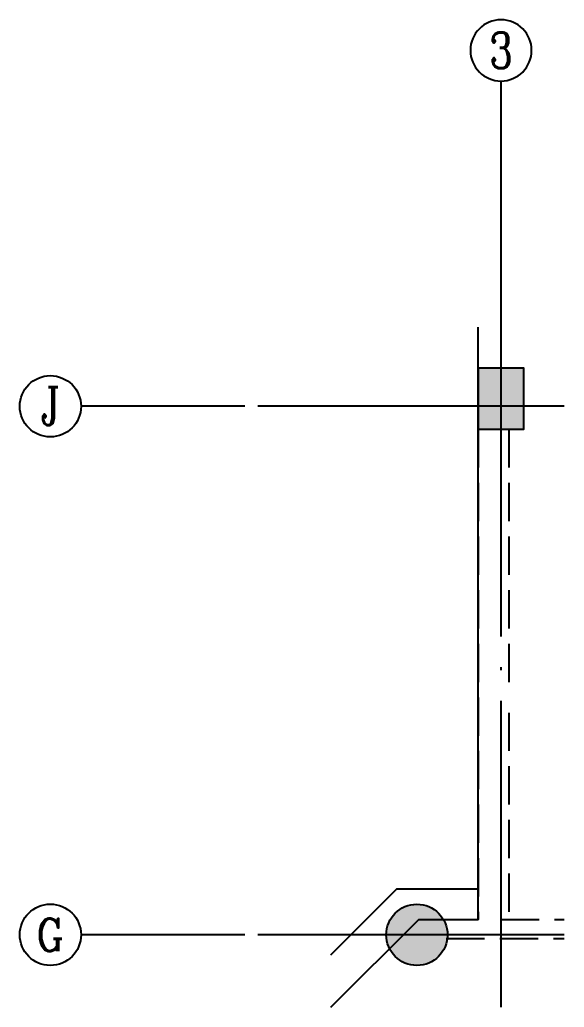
# Model space of a CAD drawing. Header units: millimetres. Extents: x 2998490 to 15040601, y 444546 to 7822218.
# Drawn here: x 14092544 to 14099652, y 7711563 to 7724455 of the extents above; entities that cross this region are included whole.
import ezdxf
from ezdxf.enums import TextEntityAlignment as Align

# ---------------------------------------------------------------- set-up
doc = ezdxf.new("R2010")
doc.units = ezdxf.units.MM
doc.header["$LTSCALE"] = 2000
doc.linetypes.add('DASH', pattern=[0.35, 0.25, -0.1])
doc.linetypes.add('DOTE', pattern=[2.42, 2, -0.2, 0.02, -0.2])
for name, color, linetype in [('3-AXIS', 3, 'Continuous'), ('3-AXIS_TEXT', 7, 'Continuous'), ('3-COLUMN-UP', 2, 'Continuous'), ('3-HATCH', 8, 'Continuous'), ('3-liang-s-1', 44, 'Continuous'), ('3-liang-xu', 120, 'DASH'), ('3-装饰线脚', 7, 'Continuous'), ('AXIS', 3, 'Continuous'), ('AXIS_TEXT', 7, 'Continuous')]:
    doc.layers.add(name, color=color, linetype=linetype)
doc.styles.add('_TCH_AXIS', font='COMPLEX', dxfattribs={"bigfont": 'GBCBIG'})
doc.styles.add('COMPLEX', font='COMPLEX')

# ---------------------------------------------------------------- blocks, each defined once
blk = doc.blocks.new('_AXISO')
blk.add_circle((0, 0), 0.5)
at = {"layer": '3-AXIS_TEXT', "style": 'COMPLEX', "width": 1.041667}
blk.add_attdef('A', text='', height=0.56, dxfattribs=at).set_placement((-0.25, -0.28), (0.25, -0.28), align=Align.FIT)

msp = doc.modelspace()

# ---------------------------------------------------------------- hatches: boundary and pattern name
at = {"layer": '3-HATCH'}
msp.add_hatch(color=256, dxfattribs=at).paths.add_polyline_path([(14098526.8, 7719108.7), (14099126.8, 7719108.7), (14099126.8, 7719908.7), (14098526.8, 7719908.7)])
h = msp.add_hatch(color=256, dxfattribs=at)
edge = h.paths.add_edge_path()
edge.add_arc((14097729, 7712508.7), 400, 0, 360)

# ---------------------------------------------------------------- linework, layer by layer
at = {"layer": '3-AXIS', "color": 15, "linetype": 'DOTE'}
for p, q in [((14098826.8, 7711563.1), (14098826.8, 7720442.1)), ((14099652.4, 7719408.7), (14095509.8, 7719408.7)), ((14099652.4, 7712508.7), (14095509.8, 7712508.7))]:
    msp.add_line(p, q, dxfattribs=at)
at = {"layer": '3-COLUMN-UP'}
msp.add_lwpolyline([(14098526.8, 7719108.7), (14099126.8, 7719108.7), (14099126.8, 7719908.7), (14098526.8, 7719908.7)], close=True, dxfattribs=at)
msp.add_circle((14097729, 7712508.7), 400, dxfattribs=at)
at = {"layer": '3-liang-s-1'}
msp.add_lwpolyline([(14096606.7, 7711563.1), (14097752.2, 7712708.7), (14098526.8, 7712708.7), (14098526.8, 7720442.1)], dxfattribs=at)
at = {"layer": '3-liang-xu'}
for p, q in [((14098526.8, 7719108.7), (14098526.8, 7712708.7)), ((14098926.8, 7719108.7), (14098926.8, 7715708.7)), ((14098926.8, 7715408.7), (14098926.8, 7712708.7)), ((14098826.8, 7712708.7), (14099652.4, 7712708.7)), ((14098111.1, 7712458.7), (14099652.4, 7712458.7))]:
    msp.add_line(p, q, dxfattribs=at)
at = {"layer": '3-装饰线脚'}
msp.add_lwpolyline([(14096606.7, 7712249.4), (14096715.7, 7712358.4), (14097466, 7713108.7), (14098526.8, 7713108.7), (14098526.8, 7720208.7)], dxfattribs=at)
at = {"layer": 'AXIS'}
for p, q in [((14098826.8, 7720342.7), (14098826.8, 7723655.2)), ((14095482.3, 7719408.7), (14093344.3, 7719408.7)), ((14095482.3, 7712509.1), (14093344.3, 7712509.1))]:
    msp.add_line(p, q, dxfattribs=at)

# ---------------------------------------------------------------- block references
ref = msp.add_blockref('_AXISO', (14098826.8, 7724055.2), dxfattribs=dict(at, xscale=-800, yscale=800, zscale=800, rotation=180))
ref.add_attrib('A', '3', dxfattribs={"layer": 'AXIS_TEXT', "height": 465.9, "style": '_TCH_AXIS'}).set_placement((14098671.4, 7723822.2), (14098982.1, 7723822.2), align=Align.FIT)
ref = msp.add_blockref('_AXISO', (14092944.3, 7719408.7), dxfattribs=dict(at, xscale=800, yscale=800, zscale=800))
ref.add_attrib('A', 'J', dxfattribs={"layer": 'AXIS_TEXT', "height": 496.1, "style": '_TCH_AXIS'}).set_placement((14092814.4, 7719160.7), (14093074.2, 7719160.7), align=Align.FIT)
ref = msp.add_blockref('_AXISO', (14092944.3, 7712509.1), dxfattribs=dict(at, xscale=800, yscale=800, zscale=800))
ref.add_attrib('A', 'G', dxfattribs={"layer": 'AXIS_TEXT', "height": 425.2, "style": '_TCH_AXIS'}).set_placement((14092762.1, 7712296.5), (14093126.5, 7712296.5), align=Align.FIT)

doc.saveas('drawing.dxf')
